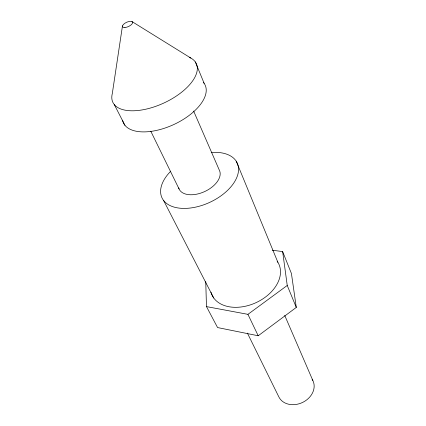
<?xml version="1.0" encoding="UTF-8"?>
<svg xmlns="http://www.w3.org/2000/svg" width="426" height="426" viewBox="0 0 426 426"><rect width="100%" height="100%" fill="white"/><g stroke="black" fill="none" stroke-linecap="round" stroke-linejoin="round"><path stroke-width="0.64" d="M122.464 25.917L112.299 93.598A45.997 22.125 -24.8 0 0 164.532 102.714A45.997 22.125 -24.8 0 0 189.261 57.297M205.742 281.65L206.477 306.603L217.569 327.557L258.209 335.763L296.288 307.423L291.427 273.508L282.64 251.59L272.251 250.2M206.477 306.603L247.932 314.345L287.236 285.463L282.64 251.59M132.023 21.582L190.864 58.08M114.322 104.636L124.962 125.335M163.605 200.497L213.735 298.003M247.389 333.095L278.71 396.633A18.882 15.224 -24.8 0 0 303.232 402.112A18.882 15.224 -24.8 0 0 312.136 379.268M150.788 131.224L179.08 188.979M247.932 314.345L258.209 335.763M193.617 111.053L219.257 170.011A22.221 12.982 -24.8 0 1 204.139 191.801A22.221 12.982 -24.8 0 1 178.696 187.914M284.712 315.378L312.801 380.413M195.326 61.94L204.145 83.347M236.212 161.172L277.88 262.31M287.236 285.463L296.288 307.423M211.323 152.471A41.455 24.229 -24.8 0 1 234.689 181.609A41.455 24.229 -24.8 0 1 177.802 207.92A41.455 24.229 -24.8 0 1 170.693 171.263M277.177 261.245A36.833 25.411 -24.8 0 1 256.324 302.519A36.833 25.411 -24.8 0 1 210.976 292.252M203.442 82.436A45.018 22.658 -24.8 0 1 174.09 124.403A45.018 22.658 -24.8 0 1 122.555 120.185M124.924 27.536A5.527 2.316 -24.8 0 0 132.63 22.573A5.527 2.316 -24.8 0 0 125.01 23.164A5.527 2.316 -24.8 0 0 124.924 27.536"/></g></svg>
